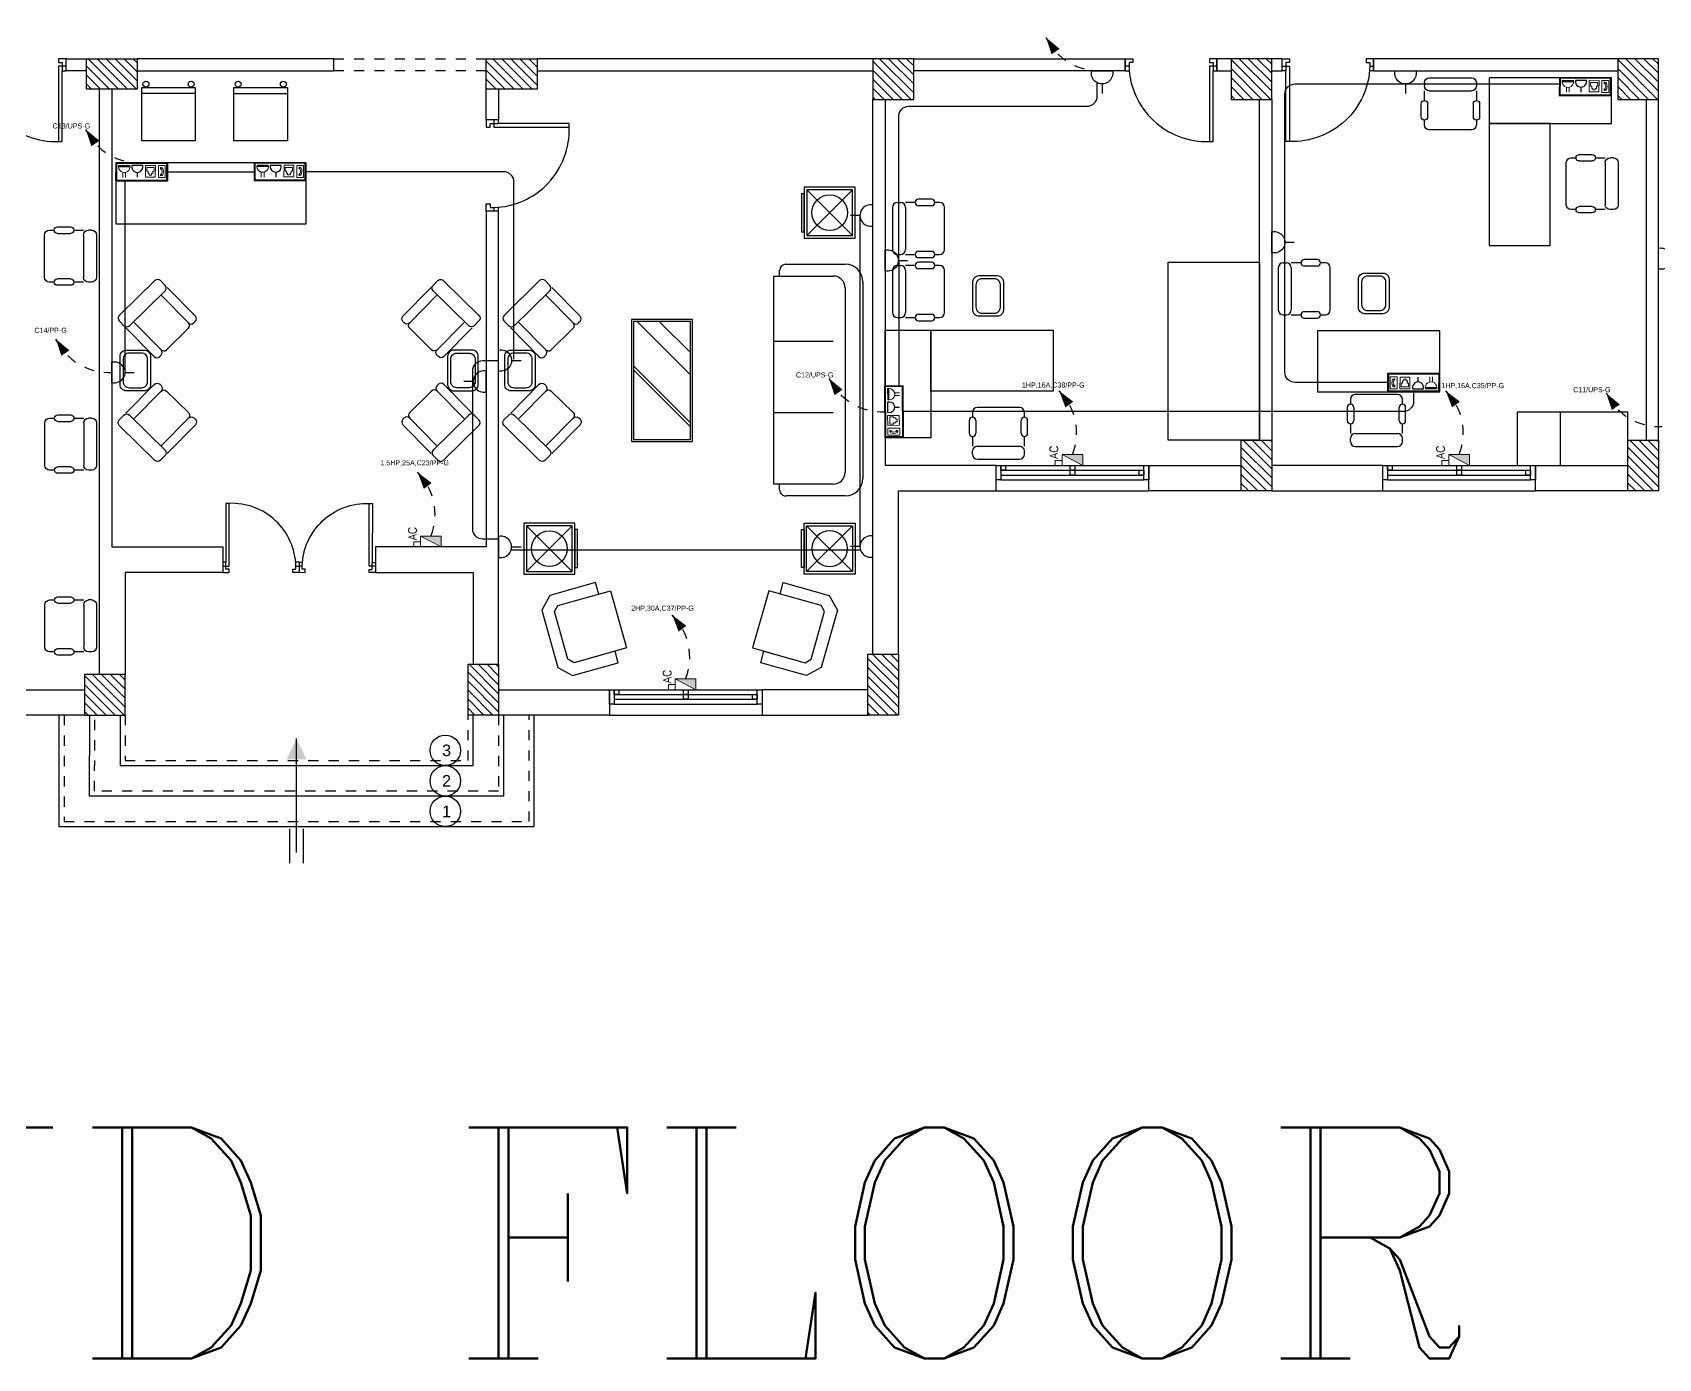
# Model space of a CAD drawing. Header units: metres. Extents: x -107 to 62, y 472 to 1032.
# Drawn here: x 26.54 to 42.51, y 500.37 to 513.41 of the extents above; entities that cross this region are included whole.
import ezdxf

# ---------------------------------------------------------------- set-up
doc = ezdxf.new("R2010")
doc.units = ezdxf.units.M
doc.header["$MEASUREMENT"] = 0
for name, pattern in [('A-GR- STR$0$HIDDEN2', [0.1875, 0.125, -0.0625]), ('A-GR- wall$0$HIDDEN2', [0.1875, 0.125, -0.0625]), ('ACAD_ISO02W100', [15, 12, -3]), ('DASHED', [0.75, 0.5, -0.25]), ('DASHED2', [0.375, 0.25, -0.125]), ('HIDDEN', [0.375, 0.25, -0.125])]:
    doc.linetypes.add(name, pattern=pattern)
doc.layers.get('0').update_dxf_attribs({"color": 8})
for name, color, linetype, lineweight in [('.', 7, 'Continuous', 9), ('Data & Telephone', 6, 'Continuous', 9), ('E-SOCKET', 2, 'Continuous', 25), ('E-TEXT-I', 4, 'Continuous', 30), ('Electrecalllll', 1, 'Continuous', 9), ('Legends', 3, 'Continuous', 9), ('lighting linea', 3, 'DASHED2', 0), ('power', 3, 'Continuous', 9)]:
    doc.layers.add(name, color=color, linetype=linetype, lineweight=lineweight)
for name, color, linetype in [('A-COL-FNL$0$A-COLS-CONC', 6, 'Continuous'), ('A-COL-FNL$0$A-HTCH', 80, 'Continuous'), ('A-GR- STR$0$A-ANNO-SYMB', 111, 'Continuous'), ('A-GR- STR$0$A-FLOR', 111, 'Continuous'), ('A-GR- STR$0$A-FLOR-RISR', 242, 'A-GR- STR$0$HIDDEN2'), ('A-GR- STR$0$A-FLOR-STRS-LDER', 91, 'Continuous'), ('A-GR- wall$0$A-DOOR', 151, 'Continuous'), ('A-GR- wall$0$A-FLOR-OVHD', 120, 'A-GR- wall$0$HIDDEN2'), ('A-GR- wall$0$A-GLAZ', 121, 'Continuous'), ('A-GR- wall$0$A-WALL', 254, 'Continuous'), ('A-GR- wall$0$A-WALL-ELEV', 31, 'Continuous'), ('A-GR-FURN$0$A-FURN', 11, 'Continuous'), ('A-GR-FURN$0$ESYA', 11, 'Continuous'), ('A-GR-FURN$0$TEFRIŞ', 11, 'Continuous'), ('E-LEADER', 30, 'Continuous'), ('Layer1', 24, 'ACAD_ISO02W100'), ('Power W', 3, 'Continuous')]:
    doc.layers.add(name, color=color, linetype=linetype)
doc.styles.add('A-GR- STR$0$Standard', font='arial.ttf')
doc.styles.add('ROMANC', font='romanc.shx', dxfattribs={"height": 3})
doc.styles.get("Standard").update_dxf_attribs({"font": 'arial.ttf'})

# ---------------------------------------------------------------- blocks, each defined once
blk = doc.blocks.new('A-GR- STR$0$STR-ARROW')
at = {"layer": 'A-GR- STR$0$A-FLOR-STRS-LDER'}
h = blk.add_hatch(color=256, dxfattribs=at)
h.dxf.hatch_style = 1
h.paths.add_polyline_path([(-14321, -37835), (-14435, -37741), (-14320, -37688)])
for p, q in [((-14619, -37092), (-14526, -37293)), ((-14698, -37129), (-14605, -37330)), ((-14630, -37173), (-14321, -37835))]:
    blk.add_line(p, q, dxfattribs=at)
blk = doc.blocks.new('A-GR- STR')
at = {"layer": 'A-GR- STR$0$A-ANNO-SYMB'}
for centre in [(30863, -14), (30863, -314), (30863, -614)]:
    blk.add_circle(centre, 150, dxfattribs=at)
at = {"layer": 'A-GR- STR$0$A-FLOR'}
for p, q in [((27066, 332), (27066, -764)), ((27366, -464), (27369, 332)), ((27666, 332), (27666, -164)), ((31136, -164), (31136, 332)), ((31436, 332), (31436, -464)), ((31736, -764), (31736, 332)), ((27666, -164), (31136, -164)), ((31436, -464), (27366, -464)), ((27066, -764), (31736, -764))]:
    blk.add_line(p, q, dxfattribs=at)
at = {"layer": 'A-GR- STR$0$A-FLOR-RISR'}
for p, q in [((27116, 332), (27116, -714)), ((27416, -414), (27419, 332)), ((27716, 332), (27716, -114)), ((31086, -114), (31086, 332)), ((31386, 332), (31386, -414)), ((31686, -714), (31686, 332)), ((27716, -114), (31086, -114)), ((31386, -414), (27416, -414)), ((27116, -714), (31686, -714))]:
    blk.add_line(p, q, dxfattribs=at)
at = {"xscale": -1.533209992146087, "yscale": 1.533209992146087, "zscale": 1.533209992146087, "rotation": 205.0027819482879}
blk.add_blockref('A-GR- STR$0$STR-ARROW', (73819, -43191), dxfattribs=at)
at = {"layer": 'A-GR- STR$0$A-ANNO-SYMB', "char_height": 114, "attachment_point": 1, "style": 'A-GR- STR$0$Standard'}
for s, insert in [('3', (30831, 43)), ('2', (30831, -257)), ('1', (30831, -557))]:
    blk.add_mtext_dynamic_manual_height_columns(s, width=73292.73, gutter_width=572, heights=[0], dxfattribs=dict(at, insert=insert))
blk = doc.blocks.new('A-GR- wall$0$DOO1')
at = {"layer": 'A-GR- wall$0$A-DOOR'}
for q in [(-74, -74), (-34, -120)]:
    blk.add_line((-74, -120), q, dxfattribs=at)
blk.add_lwpolyline([(-37, -74), (-74, -74), (-74, 0), (0, 0), (0, -37), (-37, -37), (-37, -74, 0.418149), (752, -814)], format="xyb", dxfattribs=at)
blk.add_lwpolyline([(826, -74), (752, -74), (752, -814), (789, -814), (789, -120), (826, -120), (826, 0), (752, 0), (752, -37), (789, -37), (789, -120)], dxfattribs=at)
blk = doc.blocks.new('A-GR- wall$0$Win 1600')
for p, q in [((-750, 150), (750, 150)), ((-750, 100), (750, 100)), ((-750, 50), (750, 50)), ((-750, 0), (750, 0))]:
    blk.add_line(p, q)
for points in [[(-800, 0), (-750, 0), (-750, 150), (-800, 150)], [(-750, 0), (-700, 0), (-700, 50), (-750, 50)], [(-25, 50), (25, 50), (25, 100), (-25, 100)], [(-25, 0), (25, 0), (25, 50), (-25, 50)], [(700, 50), (750, 50), (750, 100), (700, 100)], [(750, 0), (800, 0), (800, 150), (750, 150)]]:
    blk.add_lwpolyline(points, close=True)
blk = doc.blocks.new('A-GR- wall')
at = {"layer": 'A-GR- wall$0$A-FLOR-OVHD'}
for p, q in [((29766, 6786), (31266, 6786)), ((31266, 6666), (29766, 6666))]:
    blk.add_line(p, q, dxfattribs=at)
at = {"layer": 'A-GR- wall$0$A-WALL'}
for p, q in [((27136, 6786), (27336, 6786)), ((27136, 6666), (27136, 6786)), ((29766, 6786), (27836, 6786)), ((29766, 6666), (29766, 6786)), ((35066, 6786), (31766, 6786)), ((35466, 6786), (37546, 6786)), ((37546, 6786), (37546, 6666)), ((38586, 6786), (38446, 6786)), ((38446, 6786), (38446, 6666)), ((39086, 6786), (38986, 6786)), ((39086, 6666), (39086, 6786)), ((42386, 6786), (39986, 6786)), ((39986, 6786), (39986, 6666)), ((27336, 6666), (27136, 6666)), ((27836, 6666), (29766, 6666)), ((31766, 6666), (35066, 6666)), ((37546, 6666), (35466, 6666)), ((38446, 6666), (38586, 6666)), ((38986, 6666), (39086, 6666)), ((39986, 6666), (42386, 6666)), ((27466, 1986), (27464, 6486)), ((27584, 6486), (27586, 1986)), ((31266, 6186), (31266, 6486)), ((31386, 6486), (31386, 6186)), ((35066, 932), (35066, 6386)), ((35186, 6386), (35186, 2786)), ((38866, 3036), (38866, 6386)), ((38986, 6386), (38986, 3036)), ((42666, 6386), (42666, 3036)), ((42786, 3036), (42786, 6386)), ((31386, 5286), (31266, 5286)), ((31266, 5286), (31266, 1986)), ((31386, 1986), (31386, 5286)), ((36276, 2786), (35186, 2786)), ((36276, 2536), (36276, 2786)), ((37776, 2536), (37776, 2786)), ((37776, 2786), (38686, 2786)), ((40076, 2786), (38986, 2786)), ((40076, 2536), (40076, 2786)), ((41576, 2536), (41576, 2786)), ((41576, 2786), (42486, 2786)), ((35316, 932), (35316, 2536)), ((35316, 2536), (36276, 2536)), ((38686, 2536), (37776, 2536)), ((38986, 2536), (40076, 2536)), ((42486, 2536), (41576, 2536)), ((27466, 1736), (27466, 1986)), ((27586, 1986), (28676, 1986)), ((28676, 1986), (28676, 1736)), ((31266, 1986), (30176, 1986)), ((30176, 1986), (30176, 1736)), ((31386, 1736), (31386, 1986)), ((27466, 732), (27466, 1736)), ((27716, 1736), (27716, 732)), ((28676, 1736), (27716, 1736)), ((30176, 1736), (31136, 1736)), ((31136, 1736), (31136, 832)), ((31386, 832), (31386, 1736)), ((26376, 582), (27316, 582)), ((31386, 582), (32476, 582)), ((32476, 582), (32476, 332)), ((35016, 582), (33976, 582)), ((33976, 582), (33976, 332)), ((27316, 332), (26376, 332)), ((32476, 332), (31386, 332)), ((33976, 332), (35016, 332))]:
    blk.add_line(p, q, dxfattribs=at)
at = {"layer": 'A-GR- wall$0$A-WALL-ELEV'}
for p, q in [((36276, 2536), (37776, 2536)), ((40076, 2536), (41576, 2536)), ((32476, 332), (33976, 332))]:
    blk.add_line(p, q, dxfattribs=at)
at = {"layer": 'A-GR- wall$0$A-DOOR'}
for p in [(26310, 6786), (37620, 6786)]:
    blk.add_blockref('A-GR- wall$0$DOO1', p, dxfattribs=at)
at = {"layer": 'A-GR- wall$0$A-DOOR', "xscale": -1}
blk.add_blockref('A-GR- wall$0$DOO1', (39912, 6786), dxfattribs=at)
at = {"layer": 'A-GR- wall$0$A-DOOR', "rotation": 90}
blk.add_blockref('A-GR- wall$0$DOO1', (31266, 5360), dxfattribs=at)
at = {"layer": 'A-GR- wall$0$A-DOOR', "yscale": 0.8335380578479997, "zscale": 0.8335380578479997}
for p, xscale, rotation in [((29364, 1736), 0.8335380578479997, 179.9999999921326), ((29487, 1736), -0.833538057848, 179.8240523946662)]:
    blk.add_blockref('A-GR- wall$0$DOO1', p, dxfattribs=dict(at, xscale=xscale, rotation=rotation))
at = {"layer": 'A-GR- wall$0$A-GLAZ', "xscale": -0.9374999999999997, "yscale": 0.9374999999999997, "zscale": 0.9374999999999997, "rotation": 180}
for p in [(37026, 2786), (40826, 2786), (33226, 582)]:
    blk.add_blockref('A-GR- wall$0$Win 1600', p, dxfattribs=at)
blk = doc.blocks.new('A-GR-FURN$0$KOLTUKT')
at = {"layer": 'A-GR-FURN$0$ESYA'}
for p, q in [((-0.8, 0.325), (-0.8, -0.325)), ((-0.725, 0.4), (-0.675, 0.4)), ((-0.45, 0.4), (-0.6, 0.4)), ((-0.6, 0.325), (-0.6, -0.325)), ((-0.2, 0.45), (-0.4, 0.45)), ((-0.2, 0.35), (-0.4, 0.35)), ((-0.075, 0.4), (-0.15, 0.4)), ((0, -0.325), (0, 0.325)), ((-0.725, -0.4), (-0.675, -0.4)), ((-0.6, -0.4), (-0.45, -0.4)), ((-0.4, -0.35), (-0.2, -0.35)), ((-0.4, -0.45), (-0.2, -0.45)), ((-0.15, -0.4), (-0.075, -0.4))]:
    blk.add_line(p, q, dxfattribs=at)
for centre, radius, start, end in [((-0.725, 0.325), 0.075, 90, 180), ((-0.675, 0.325), 0.075, 0, 90), ((-0.4, 0.4), 0.05, 90, 270), ((-0.2, 0.4), 0.05, 270, 90), ((-0.075, 0.325), 0.075, 0, 90), ((-0.725, -0.325), 0.075, 180, 270), ((-0.675, -0.325), 0.075, 270, 0), ((-0.4, -0.4), 0.05, 90, 270), ((-0.2, -0.4), 0.05, 270, 90), ((-0.075, -0.325), 0.075, 270, 0)]:
    blk.add_arc(centre, radius, start, end, dxfattribs=at)
blk = doc.blocks.new('A-GR-FURN$0$KOL6060')
for p, q in [((-260, 0), (260, 0)), ((-300, -110), (-300, -40)), ((-300, -560), (-300, -140)), ((-270, -150), (270, -150)), ((-200, -560), (-200, -160)), ((200, -560), (200, -160)), ((300, -40), (300, -110)), ((300, -560), (300, -140)), ((-240, -600), (-260, -600)), ((-160, -600), (160, -600)), ((260, -600), (240, -600))]:
    blk.add_line(p, q)
for centre, start, end in [((-260, -40), 90, 180), ((260, -40), 0, 90), ((-260, -110), 180, 270), ((260, -110), 270, 0), ((-260, -560), 180, 270), ((-240, -560), 270, 360), ((-160, -560), 180, 270), ((160, -560), 270, 0), ((240, -560), 180, 270), ((260, -560), 270, 0)]:
    blk.add_arc(centre, 40, start, end)
blk = doc.blocks.new('A-GR-FURN$0$comod 1000')
at = {"layer": 'A-GR-FURN$0$TEFRIŞ'}
for p, q in [((59657, -161), (59657, -582)), ((60078, -161), (59657, -161)), ((60078, -582), (60078, -161)), ((59657, -582), (60078, -582)), ((60025, -582), (59710, -582))]:
    blk.add_line(p, q, dxfattribs=at)
at = {"layer": 'A-GR-FURN$0$TEFRIŞ', "color": 8}
for p, q in [((59678, -182), (59678, -561)), ((60057, -182), (59678, -561)), ((59678, -182), (60057, -561)), ((60057, -182), (59678, -182)), ((60057, -561), (60057, -182)), ((59678, -561), (60057, -561)), ((59710, -582), (59710, -603)), ((59710, -603), (60025, -603)), ((60025, -603), (60025, -582))]:
    blk.add_line(p, q, dxfattribs=at)
blk.add_circle((59867, -371), 147, dxfattribs=at)
blk = doc.blocks.new('A-GR-FURN$0$sofa 2500')
at = {"layer": 'A-GR-FURN$0$A-FURN', "linetype": 'Continuous'}
for p, q in [((-964, 0), (964, 0)), ((-1139, -759), (-1139, -175)), ((-1022, -876), (-1022, -292)), ((-906, -175), (906, -175)), ((-380, -292), (-380, -876)), ((321, -292), (321, -876)), ((1022, -292), (1022, -876)), ((1139, -175), (1139, -759)), ((-1022, -818), (-1081, -818)), ((-1022, -876), (-1022, -818)), ((1022, -876), (-1022, -876)), ((1081, -818), (1022, -818))]:
    blk.add_line(p, q, dxfattribs=at)
for centre, radius, start, end in [((-964, -175), 175, 90, 180), ((964, -175), 175, 0, 90), ((-906, -292), 117, 90, 180), ((906, -292), 117, 0, 90), ((-1081, -759), 58.4, 180, 270), ((1081, -759), 58.4, 270, 0)]:
    blk.add_arc(centre, radius, start, end, dxfattribs=at)
blk = doc.blocks.new('A-GR-FURN$0$table 1000')
at = {"layer": 'A-GR-FURN$0$A-FURN'}
for p, q in [((55, 1180), (580, 655)), ((273, 1180), (580, 874)), ((580, 185), (20, 745)), ((20, 705), (580, 145))]:
    blk.add_line(p, q, dxfattribs=at)
for points in [[(600, 1200), (0, 1200), (0, 0), (600, 0)], [(20, 20), (580, 20), (580, 1180), (20, 1180)]]:
    blk.add_lwpolyline(points, close=True, dxfattribs=at)
blk = doc.blocks.new('A-GR-FURN$0$chair 1000')
at = {"layer": 'A-GR-FURN$0$A-FURN'}
for p, q in [((-263, 58), (263, 58)), ((-263, -467), (-263, 58)), ((-263, 0), (263, 0)), ((263, 58), (263, -467)), ((263, -467), (-263, -467))]:
    blk.add_line(p, q, dxfattribs=at)
for centre in [(-222, 90), (222, 90)]:
    blk.add_circle(centre, 29.2, dxfattribs=at)
blk = doc.blocks.new('A-GR-FURN')
at = {"layer": 'A-GR-FURN$0$A-FURN'}
blk.add_line((41820, 3311), (41820, 2786), dxfattribs=at)
for points in [[(41121, 6598), (41121, 6148), (42324, 6148), (42324, 6598)], [(41121, 6148), (41121, 4948), (41721, 4948), (41721, 6148)], [(29496, 5763), (27624, 5763), (27624, 5163), (29496, 5163)], [(37966, 4786), (38866, 4786), (38866, 3036), (38686, 3036), (37966, 3036)], [(35186, 4116), (35636, 4116), (35636, 3060), (35186, 3060)], [(35636, 4116), (36836, 4116), (36836, 3516), (35636, 3516)], [(40636, 4112), (39436, 4112), (39436, 3512), (40636, 3512)], [(42486, 3311), (41397, 3311), (41397, 2786), (42486, 2786)]]:
    blk.add_lwpolyline(points, close=True, dxfattribs=at)
for points in [[(36108, 4653), (36288, 4653, -0.414214), (36348, 4593), (36348, 4313, -0.414214), (36288, 4253), (36108, 4253, -0.414214), (36048, 4313), (36048, 4593, -0.414214)], [(39898, 4679), (40078, 4679, -0.414214), (40138, 4619), (40138, 4339, -0.414214), (40078, 4279), (39898, 4279, -0.414214), (39838, 4339), (39838, 4619, -0.414214)], [(40048, 4649), (39928, 4649, 0.414214), (39868, 4589), (39868, 4369, 0.414214), (39928, 4309), (40048, 4309, 0.414214), (40108, 4369), (40108, 4589, 0.414214)], [(36258, 4623), (36138, 4623, 0.414214), (36078, 4563), (36078, 4343, 0.414214), (36138, 4283), (36258, 4283, 0.414214), (36318, 4343), (36318, 4563, 0.414214)], [(27726, 3921), (27906, 3921, -0.414214), (27966, 3861), (27966, 3581, -0.414214), (27906, 3521), (27726, 3521, -0.414214), (27666, 3581), (27666, 3861, -0.414214)], [(27876, 3891), (27756, 3891, 0.414214), (27696, 3831), (27696, 3611, 0.414214), (27756, 3551), (27876, 3551, 0.414214), (27936, 3611), (27936, 3831, 0.414214)], [(31126, 3921), (30946, 3921, 0.414214), (30886, 3861), (30886, 3581, 0.414214), (30946, 3521), (31126, 3521, 0.414214), (31186, 3581), (31186, 3861, 0.414214)], [(30976, 3891), (31096, 3891, -0.414214), (31156, 3831), (31156, 3611, -0.414214), (31096, 3551), (30976, 3551, -0.414214), (30916, 3611), (30916, 3831, -0.414214)], [(31507, 3921), (31687, 3921, -0.414214), (31747, 3861), (31747, 3581, -0.414214), (31687, 3521), (31507, 3521, -0.414214), (31447, 3581), (31447, 3861, -0.414214)], [(31657, 3891), (31537, 3891, 0.414214), (31477, 3831), (31477, 3611, 0.414214), (31537, 3551), (31657, 3551, 0.414214), (31717, 3611), (31717, 3831, 0.414214)]]:
    blk.add_lwpolyline(points, format="xyb", close=True, dxfattribs=at)
for points in [[(32372, 1523), (32340, 1636), (31891, 1509), (31810, 1364), (31969, 802), (32113, 722), (32562, 848), (32531, 961), (32128, 847), (32068, 881), (31935, 1350), (31969, 1409), (32485, 1555), (32643, 993), (32128, 847)], [(34153, 1523), (34185, 1636), (34635, 1509), (34716, 1364), (34557, 802), (34413, 722), (33963, 848), (33995, 961), (34398, 847), (34458, 881), (34590, 1350), (34557, 1409), (34041, 1555), (33882, 993), (34398, 847)]]:
    blk.add_lwpolyline(points, dxfattribs=at)
for name, p in [('A-GR-FURN$0$chair 1000', (28143, 6446)), ('A-GR-FURN$0$chair 1000', (29049, 6445)), ('A-GR-FURN$0$table 1000', (32693, 3022))]:
    blk.add_blockref(name, p, dxfattribs=at)
for name, p, xscale, yscale, zscale, rotation in [('A-GR-FURN$0$KOLTUKT', (40741, 6087), -638.1395131122586, 638.1395131122586, 638.139513112257, 90), ('A-GR-FURN$0$comod 1000', (35091, 76430), 1.188601201225888, 1.188601201225888, 1.188601201225888, 269.9921237474153), ('A-GR-FURN$0$KOL6060', (27834, 4433), 0.9437125239918356, 0.9437125239918356, 0.9437125239918356, 44.52437840375412), ('A-GR-FURN$0$KOL6060', (31018, 4433), -0.9437125239918356, 0.9437125239918356, 0.9437125239918357, 315.4756215962459), ('A-GR-FURN$0$KOL6060', (31615, 4433), 0.9437125239918356, 0.9437125239918356, 0.9437125239918356, 44.52437840375412), ('A-GR-FURN$0$KOL6060', (27834, 3009), -0.9437125239918396, 0.9437125239918396, 0.9437125239918356, 135.4756215962459), ('A-GR-FURN$0$KOL6060', (31018, 3009), 0.9437125239918375, 0.9437125239918375, 0.9437125239918375, 224.5243784037541), ('A-GR-FURN$0$KOL6060', (31615, 3009), -0.9437125239918396, 0.9437125239918396, 0.9437125239918357, 135.4756215962459), ('A-GR-FURN$0$KOLTUKT', (36299, 3358), 638.1395131122586, 638.1395131122586, 638.1395131122586, 90), ('A-GR-FURN$0$KOLTUKT', (40014, 3484), 638.1395131122584, 638.1395131122584, 638.1395131122584, 90), ('A-GR-FURN$0$comod 1000', (31444, -69189), 1.188601201225891, 1.188601201225891, 1.188601201225891, 90), ('A-GR-FURN$0$comod 1000', (35081, -69189), -1.188601201225888, 1.188601201225888, 1.188601201225888, 270)]:
    blk.add_blockref(name, p, dxfattribs=dict(at, xscale=xscale, yscale=yscale, zscale=zscale, rotation=rotation))
at = {"layer": 'A-GR-FURN$0$A-FURN', "yscale": 638.139513112257, "zscale": 638.139513112257}
for p, xscale in [((41880, 5557), -638.139513112257), ((35769, 5117), 638.139513112257), ((26924, 4845), -638.139513112257), ((39560, 4523), 638.139513112257), ((35769, 4497), 638.139513112257), ((26926, 2997), -638.139513112257), ((26926, 1209), -638.139513112257)]:
    blk.add_blockref('A-GR-FURN$0$KOLTUKT', p, dxfattribs=dict(at, xscale=xscale))
at = {"layer": 'A-GR-FURN$0$A-FURN', "rotation": 270}
blk.add_blockref('A-GR-FURN$0$sofa 2500', (34967, 3626), dxfattribs=at)
blk = doc.blocks.new('A-COL-FNL')
at = {"layer": 'A-COL-FNL$0$A-HTCH'}
h = blk.add_hatch(dxfattribs=at)
h.set_pattern_fill('ANSI31', color=256, scale=500, angle=90)
h.paths.add_polyline_path([(27336, 6486), (27336, 6786), (27836, 6786), (27836, 6486)])
h = blk.add_hatch(dxfattribs=at)
h.set_pattern_fill('ANSI31', color=256, scale=500, angle=90)
h.paths.add_polyline_path([(31266, 6486), (31266, 6786), (31766, 6786), (31766, 6486)])
h = blk.add_hatch(dxfattribs=at)
h.set_pattern_fill('ANSI31', color=256, scale=500, angle=90)
h.paths.add_polyline_path([(35466, 6386), (35466, 6786), (35066, 6786), (35066, 6386)])
h = blk.add_hatch(dxfattribs=at)
h.set_pattern_fill('ANSI31', color=256, scale=500, angle=90)
h.paths.add_polyline_path([(38986, 6386), (38986, 6786), (38586, 6786), (38586, 6386)])
h = blk.add_hatch(dxfattribs=at)
h.set_pattern_fill('ANSI31', color=256, scale=500, angle=90)
h.paths.add_polyline_path([(42786, 6386), (42786, 6786), (42386, 6786), (42386, 6386)])
h = blk.add_hatch(dxfattribs=at)
h.set_pattern_fill('ANSI31', color=256, scale=500, angle=90)
h.paths.add_polyline_path([(38686, 3036), (38986, 3036), (38986, 2536), (38686, 2536)])
h = blk.add_hatch(dxfattribs=at)
h.set_pattern_fill('ANSI31', color=256, scale=500, angle=90)
h.paths.add_polyline_path([(42486, 3036), (42786, 3036), (42786, 2536), (42486, 2536)])
h = blk.add_hatch(dxfattribs=at)
h.set_pattern_fill('ANSI31', color=256, scale=500, angle=90)
h.paths.add_polyline_path([(31086, 832), (31386, 832), (31386, 332), (31086, 332)])
h = blk.add_hatch(dxfattribs=at)
h.set_pattern_fill('ANSI31', color=256, scale=500, angle=90)
h.paths.add_polyline_path([(35016, 932), (35316, 932), (35316, 332), (35016, 332)])
h = blk.add_hatch(dxfattribs=at)
h.set_pattern_fill('ANSI31', color=256, scale=500, angle=90)
h.paths.add_polyline_path([(27716, 332), (27716, 732), (27316, 732), (27316, 332)])
at = {"layer": 'A-COL-FNL$0$A-COLS-CONC'}
for points in [[(27336, 6486), (27336, 6786), (27836, 6786), (27836, 6486)], [(31266, 6486), (31266, 6786), (31766, 6786), (31766, 6486)], [(35466, 6386), (35466, 6786), (35066, 6786), (35066, 6386)], [(38986, 6386), (38986, 6786), (38586, 6786), (38586, 6386)], [(42786, 6386), (42786, 6786), (42386, 6786), (42386, 6386)], [(38686, 3036), (38986, 3036), (38986, 2536), (38686, 2536)], [(42486, 3036), (42786, 3036), (42786, 2536), (42486, 2536)], [(31086, 832), (31386, 832), (31386, 332), (31086, 332)], [(35016, 932), (35316, 932), (35316, 332), (35016, 332)], [(27716, 332), (27716, 732), (27316, 732), (27316, 332)]]:
    blk.add_lwpolyline(points, close=True, dxfattribs=at)
blk = doc.blocks.new('Network')
at = {"layer": 'Data & Telephone', "color": 6}
for p, q in [((1361.996, 129.2824), (1361.939, 129.2824)), ((1361.939, 129.2146), (1361.939, 129.2824)), ((1361.9533, 129.2484), (1361.9462, 129.2484)), ((1361.9462, 129.2268), (1361.9462, 129.2484)), ((1361.9605, 129.2615), (1361.9533, 129.2615)), ((1361.9533, 129.2615), (1361.9533, 129.2484)), ((1361.9745, 129.2703), (1361.9605, 129.2703)), ((1361.9605, 129.2703), (1361.9605, 129.2615)), ((1361.9745, 129.2703), (1361.9745, 129.2615)), ((1361.9745, 129.2615), (1361.9817, 129.2615)), ((1361.9817, 129.2615), (1361.9817, 129.2484)), ((1361.9817, 129.2484), (1361.9888, 129.2484)), ((1361.9888, 129.2268), (1361.9888, 129.2484)), ((1361.996, 129.2146), (1361.996, 129.2824)), ((1361.939, 129.2146), (1361.996, 129.2146)), ((1361.9462, 129.2268), (1361.9888, 129.2268))]:
    blk.add_line(p, q, dxfattribs=at)
blk = doc.blocks.new('DUPLEX SOCKET')
at = {"layer": 'power', "color": 2}
for p, q in [((0, 198), (0, -198)), ((240, 49), (417, 49)), ((240, -49), (417, -49))]:
    blk.add_line(p, q, dxfattribs=at)
blk.add_arc((44, 0), 202, 257.429, 102.5754, dxfattribs=at)
blk = doc.blocks.new('Telephone')
at = {"layer": 'Electrecalllll'}
for points in [[(1356.067, 130.372), (1356.064, 130.372), (1356.064, 130.337), (1356.067, 130.337)], [(1356.067, 130.23), (1356.064, 130.23), (1356.064, 130.195), (1356.067, 130.195)]]:
    blk.add_hatch(color=4, dxfattribs=at).paths.add_polyline_path(points)
at = {"layer": 'Electrecalllll', "color": 4}
for p, q in [((1356.082, 130.372), (1356.064, 130.372)), ((1356.064, 130.372), (1356.064, 130.337)), ((1356.082, 130.337), (1356.064, 130.337)), ((1356.082, 130.23), (1356.064, 130.23)), ((1356.064, 130.23), (1356.064, 130.195)), ((1356.082, 130.195), (1356.064, 130.195)), ((1356.067, 130.372), (1356.067, 130.337)), ((1356.067, 130.23), (1356.067, 130.195))]:
    blk.add_line(p, q, dxfattribs=at)
blk.add_lwpolyline([(1356.132, 130.415), (1355.984, 130.415), (1355.984, 130.156), (1356.132, 130.156)], close=True, dxfattribs=at)
for centre, radius, start, end in [((1356.188, 130.283), 0.167, 154.325, 204.7884), ((1356.09, 130.264), 0.0741, 223.9483, 249.7273), ((1356.086, 130.31), 0.0665, 109.3444, 136.9236), ((1356.16, 130.284), 0.11, 150.725, 209.275), ((1356.051, 130.355), 0.0353, 330.3482, 29.6518), ((1356.051, 130.212), 0.0353, 330.3482, 29.6518)]:
    blk.add_arc(centre, radius, start, end, dxfattribs=at)
blk = doc.blocks.new('h socket')
at = {"layer": 'E-SOCKET'}
for p, q in [((0, 0.144), (0, 0.248)), ((-0.115, 0), (0.115, 0))]:
    blk.add_line(p, q, dxfattribs=at)
blk.add_arc((0, 0.026), 0.118, 347.4312, 192.5776, dxfattribs=at)
blk = doc.blocks.new('H s')
at = {"xscale": 1.050492552334089, "yscale": 1.050492552334089, "zscale": 1.050492552334089}
blk.add_blockref('h socket', (0, 0), dxfattribs=at)
blk = doc.blocks.new('Floor Box 2')
at = {"layer": '.', "linetype": 'DASHED', "lineweight": 0, "ltscale": 0.4}
h = blk.add_hatch(color=2, dxfattribs=at)
h.dxf.hatch_style = 1
h.paths.add_polyline_path([(0.029, -0.027, 0.054926), (0.027, -0.04), (0.141, -0.04, 0.054906), (0.14, -0.028)])
for points in [[(0.512, -0.002), (0, 0), (-0.001, -0.177), (0.511, -0.178)], [(0.502, -0.009), (0.007, -0.007), (0.006, -0.17), (0.501, -0.171)]]:
    blk.add_lwpolyline(points, close=True)
at = {"layer": 'Legends', "color": 2, "linetype": 'DASHED', "lineweight": 0, "ltscale": 0.4}
blk.add_lwpolyline([(0.141, -0.04), (0.027, -0.04)], dxfattribs=at)
at = {"xscale": 0.4543284512265046, "yscale": 0.4543284512265046, "zscale": 0.4543284512265046, "rotation": 180}
blk.add_blockref('Telephone', (616.548, 59.105), dxfattribs=at)
at = {"layer": 'Data & Telephone', "color": 0, "lineweight": 60, "xscale": -1.685405181710514, "yscale": 1.685405181710514, "zscale": 1.685405181733448, "rotation": 179.6918616787939}
blk.add_blockref('Network', (-2293.921, 230.094), dxfattribs=at)
at = {"layer": 'Layer1', "linetype": 'Continuous', "lineweight": 35, "xscale": 0.4391741577047093, "yscale": 0.4391741577047093, "zscale": 0.4391741577047093, "rotation": 180}
blk.add_blockref('H s', (0.212, -0.028), dxfattribs=at)
at = {"layer": 'power', "xscale": -0.0002808277206373994, "yscale": 0.0002808277206373993, "zscale": 0.0002808277206373995, "rotation": 89.69844143202054}
blk.add_blockref('DUPLEX SOCKET', (0.084, -0.027), dxfattribs=at)
blk = doc.blocks.new('sf32a')
at = {"layer": '.', "linetype": 'Continuous', "lineweight": 0, "ltscale": 0.4}
h = blk.add_hatch(color=3, dxfattribs=at)
h.dxf.hatch_style = 1
h.paths.add_polyline_path([(0.057, 0.204), (-0.05, 0), (0.057, 0)])
at = {"layer": 'power', "color": 3, "linetype": 'Continuous', "lineweight": 0, "ltscale": 0.02}
for p, q in [((0, 0.271), (-0.05, 0.271)), ((-0.05, 0.204), (-0.05, 0)), ((-0.05, 0), (0.057, 0.204)), ((0.057, 0.204), (-0.05, 0.204)), ((0, 0.204), (0, 0.271)), ((0.057, 0), (0.057, 0.204)), ((-0.05, 0), (0.057, 0))]:
    blk.add_line(p, q, dxfattribs=at)
at = {"layer": 'power', "color": 3, "linetype": 'Continuous', "lineweight": 0, "style": 'ROMANC'}
blk.add_text('AC', height=0.0786, dxfattribs=at).set_placement((0.015, 0.244))
blk = doc.blocks.new('*U127')
blk.add_line((233, 512), (309, 560))
blk.add_lwpolyline([(309, 560, 0, 96, 0), (175, 462, 96, 96, 0)], format="xyseb")
at = {"linetype": 'HIDDEN', "ltscale": 0.2}
blk.add_arc((581, 44), 583, 117.8068, 184.3237, dxfattribs=at)
blk = doc.blocks.new('*U130')
blk.add_line((-559, -64), (-628, -122))
blk.add_lwpolyline([(-628, -122, 0, 96, 0), (-493, -24, 96, 96, 0)], format="xyseb")
at = {"linetype": 'HIDDEN', "ltscale": 0.2}
blk.add_arc((-221, -539), 583, 67.7241, 134.241, dxfattribs=at)

msp = doc.modelspace()

# ---------------------------------------------------------------- linework, layer by layer
at = {"layer": 'Power W', "color": 7, "linetype": 'Continuous', "lineweight": 25, "ltscale": 0.4}
for points in [[(35.048, 511.165), (35.048, 512.581, -0.414214), (35.148, 512.681), (36.899, 512.681, 0.414214), (36.999, 512.781), (36.999, 512.912)], [(31.266, 510.194), (31.266, 511.938, 0.414214), (31.166, 512.038), (29.225, 512.038)], [(30.862, 509.975), (30.862, 510.081, -0.414191), (30.962, 510.181), (31.115, 510.181)], [(31.115, 508.425), (30.962, 508.425, -0.414236), (30.862, 508.525), (30.862, 509.975)]]:
    msp.add_lwpolyline(points, format="xyb", dxfattribs=at)
at = {"layer": 'Power W', "color": 6, "linetype": 'Continuous', "lineweight": 30, "ltscale": 0.4}
for points in [[(38.843, 511.344), (38.843, 512.801, -0.414214), (38.943, 512.901), (40.028, 512.901)], [(39.852, 509.966), (38.943, 509.966, -0.414191), (38.843, 510.066), (38.843, 511.344)], [(40.108, 509.876), (40.108, 509.779, -0.414214), (40.008, 509.679), (35.09, 509.679)]]:
    msp.add_lwpolyline(points, format="xyb", dxfattribs=at)
for points in [[(40.028, 512.901), (41.54, 512.901)], [(27.865, 512.036), (28.712, 512.036)]]:
    msp.add_lwpolyline(points, dxfattribs=at)
at = {"layer": 'Power W', "color": 7, "linetype": 'Continuous', "lineweight": 25, "ltscale": 0.4}
for points in [[(27.447, 510.065), (27.447, 511.949)], [(34.667, 511.607), (34.667, 508.352)], [(35.048, 511.165), (35.048, 509.935)], [(34.673, 508.317), (31.238, 508.317)]]:
    msp.add_lwpolyline(points, dxfattribs=at)

# ---------------------------------------------------------------- block references
at = {"xscale": 0.001, "yscale": 0.001, "zscale": 0.001}
for name in ['A-GR- STR', 'A-GR- wall', 'A-GR-FURN']:
    msp.add_blockref(name, (-0.271, 506.363), dxfattribs=at)
at = {"layer": 'E-LEADER', "xscale": 0.001, "yscale": 0.001, "zscale": 0.001}
for name, p, rotation in [('*U127', (37.046, 513.029), 88.11511414529396), ('*U127', (27.609, 512.125), 88.11511414529396), ('*U127', (27.314, 510.065), 88.11511414529396), ('*U127', (34.913, 509.678), 88.11511414529396), ('*U130', (36.755, 509.256), 270.7240194622104), ('*U130', (40.555, 509.256), 270.7240194622104), ('*U127', (42.552, 509.532), 88.11511414529396), ('*U130', (30.45, 508.456), 270.7240194622104), ('*U130', (32.953, 507.052), 270.7240194622104)]:
    msp.add_blockref(name, p, dxfattribs=dict(at, rotation=rotation))
at = {"layer": 'E-SOCKET', "color": 2, "linetype": 'DASHED', "lineweight": 0}
for p in [(41.541, 512.963), (27.353, 512.126), (28.713, 512.128)]:
    msp.add_blockref('Floor Box 2', p, dxfattribs=at)
at = {"layer": 'E-SOCKET', "color": 2, "linetype": 'DASHED', "lineweight": 0, "xscale": -1, "rotation": 90.1373294590555}
msp.add_blockref('Floor Box 2', (34.912, 509.934), dxfattribs=at)
at = {"layer": 'E-SOCKET', "color": 2, "linetype": 'DASHED', "lineweight": 0, "rotation": 180}
msp.add_blockref('Floor Box 2', (40.364, 509.876), dxfattribs=at)
at = {"layer": 'lighting linea', "color": 2, "linetype": 'DASHED', "ltscale": 0.4, "xscale": 0.001, "yscale": 0.001, "zscale": 0.001}
msp.add_blockref('A-COL-FNL', (-0.271, 506.363), dxfattribs=at)
at = {"layer": 'power'}
for p, xscale, yscale, zscale, rotation in [((37.046, 513.029), -0.847758120624747, 0.847758120624747, 0.8477581206247471, 180.0087728516378), ((40.028, 513.029), -0.847758120624747, 0.847758120624747, 0.8477581206247471, 180.0087728516378), ((34.795, 511.607), 0.8477581206247471, 0.8477581206247471, 0.8477581206247471, 89.99999999999999), ((38.715, 511.344), -0.847758120624747, 0.847758120624747, 0.8477581206247471, 270.0087728516378), ((34.915, 511.165), -0.847758120624747, 0.847758120624747, 0.8477581206247471, 270.0087728516378), ((42.515, 511.183), -0.8477581206247466, 0.847758120624747, 0.8477581206247471, 270.0087729440589), ((31.115, 510.181), -0.847758120624747, 0.847758120624747, 0.8477581206247471, 270.0087728516378), ((27.314, 510.065), -0.847758120624747, 0.847758120624747, 0.8477581206247471, 270.0087728516378), ((30.995, 509.975), 0.8477581206247469, 0.8477581206247469, 0.8477581206247469, 90.0000000000119), ((31.115, 508.349), 0.8477581206247471, 0.8477581206247471, 0.8477581206247471, 270), ((34.795, 508.352), 0.8477581206247471, 0.8477581206247471, 0.8477581206247471, 89.99999999999999)]:
    msp.add_blockref('H s', p, dxfattribs=dict(at, xscale=xscale, yscale=yscale, zscale=zscale, rotation=rotation))
at = {"layer": 'power', "rotation": 90}
for p in [(36.857, 509.199), (40.657, 509.199), (30.552, 508.399), (33.055, 506.995)]:
    msp.add_blockref('sf32a', p, dxfattribs=at)

# ---------------------------------------------------------------- texts
at = {"layer": 'E-TEXT-I', "color": 3, "linetype": 'DASHED', "lineweight": 0, "ltscale": 0.4}
for s, height, p in [('C13/UPS-G', 0.0499, (26.733, 512.463)), ('C14/PP-G', 0.0499, (26.554, 510.454)), ('C12/UPS-G', 0.0499, (34.038, 510.015)), ('1HP,16A,C38/PP-G', 0.04992, (36.259, 509.916)), ('1HP,16A,C35/PP-G', 0.04992, (40.381, 509.91)), ('C11/UPS-G', 0.0499, (41.676, 509.87)), ('1.5HP,25A,C23/PP-G', 0.04992, (29.954, 509.151)), ('2HP,30A,C37/PP-G', 0.04992, (32.418, 507.722))]:
    msp.add_text(s, height=height, dxfattribs=at).set_placement(p)
at = {"layer": 'E-TEXT-I', "color": 3, "lineweight": 0, "style": 'ROMANC'}
msp.add_text('GROUND FLOOR', height=2.27128, dxfattribs=at).set_placement((15.832, 500.37))

doc.saveas('drawing.dxf')
